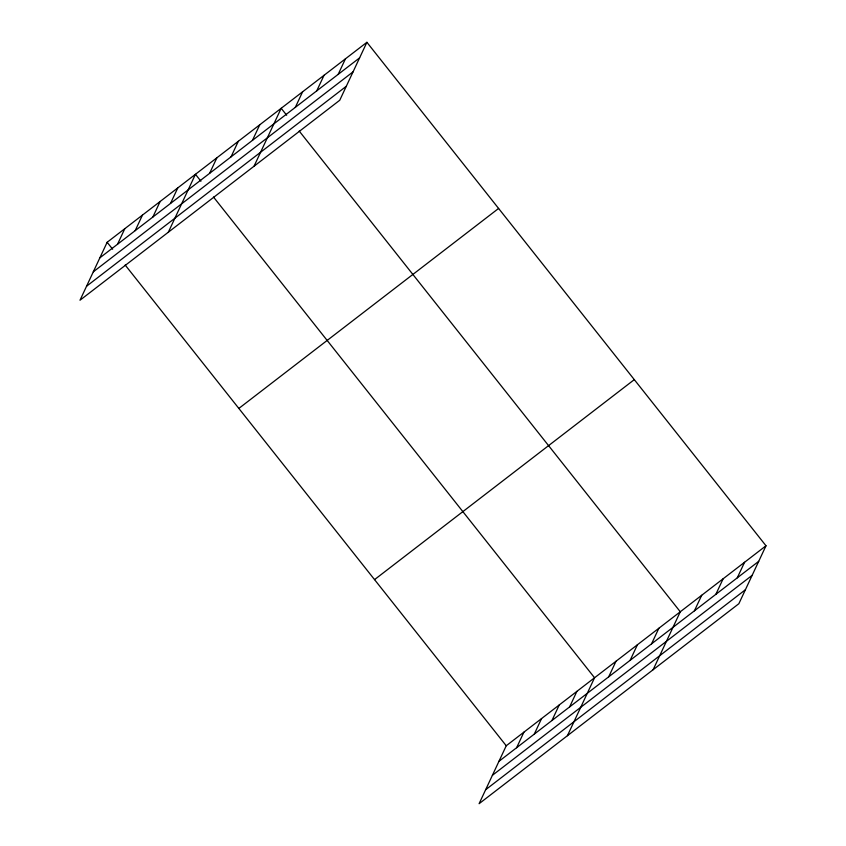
<?xml version="1.0" encoding="UTF-8"?>
<svg xmlns="http://www.w3.org/2000/svg" width="846" height="846" viewBox="0 0 846 846"><rect width="100%" height="100%" fill="white"/><g stroke="black" fill="none" stroke-linecap="round" stroke-linejoin="round"><path stroke-width="1.27" d="M366.9 42.3L107.146 242.284L80 300.224L339.754 100.24L366.9 42.3L766 545.776L738.854 603.716L479.1 803.7L506.246 745.76L766 545.776M117.52 244.251L124.806 228.684M135.18 230.651L142.466 215.085M152.84 217.052L160.137 201.485M170.501 203.452L177.797 187.886M168.322 232.227L195.458 174.287L200.946 181.213M209.597 173.356L216.893 157.79M231.032 156.859L238.318 141.293M252.457 140.362L259.754 124.796M254.033 166.239L281.179 108.299L286.667 115.215M295.317 107.357L302.604 91.791M316.742 90.86L324.039 75.294M338.178 74.363L345.464 58.797M516.62 747.727L523.907 732.16M534.281 734.127L541.567 718.561M551.941 720.528L559.238 704.961M569.601 706.928L576.898 691.362M567.423 735.703L594.558 677.762L213.488 197.033M608.697 676.832L615.994 661.265M630.133 660.335L637.419 644.768M651.557 643.838L658.854 628.271M653.133 669.715L680.279 611.774L299.209 131.045M694.418 610.833L701.704 595.277M715.843 594.336L723.14 578.78M737.278 577.839L744.565 562.273M99.849 257.85L359.603 57.866M93.303 271.83L353.057 71.847M86.556 286.234L346.31 86.26M238.847 408.428L498.601 208.444M374.545 579.616L634.299 379.632M498.95 761.326L758.703 561.342M492.404 775.306L752.157 575.322M485.657 789.72L745.411 589.736M107.146 242.284L112.634 249.2M125.176 265.031L506.246 745.76"/></g></svg>
